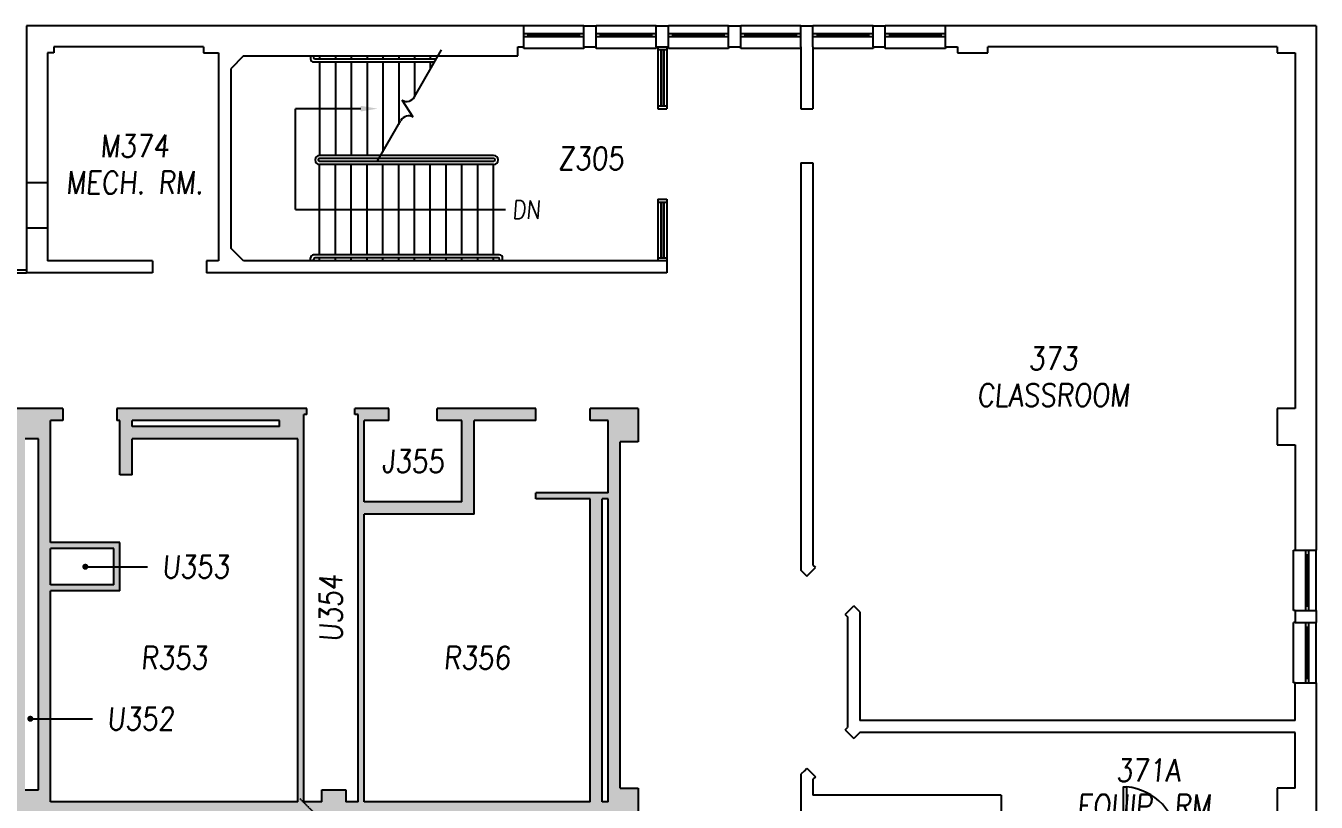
# Model space of a CAD drawing. Extents: x 1017 to 4085, y 665 to 3373.
# Drawn here: x 3200 to 4057, y 2577 to 3093 of the extents above; entities that cross this region are included whole.
import ezdxf
from ezdxf.enums import TextEntityAlignment as Align

# ---------------------------------------------------------------- set-up
doc = ezdxf.new("R2010")
doc.units = 0
doc.header["$MEASUREMENT"] = 0
doc.linetypes.add('CENTER2', pattern=[1.125, 0.75, -0.125, 0.125, -0.125])
doc.linetypes.add('DASHED2', pattern=[0.375, 0.25, -0.125])
for name, color, linetype in [('A-BELOW', 111, 'CONTINUOUS'), ('A-DOOR', 7, 'CONTINUOUS'), ('A-FS-ID', 6, 'CONTINUOUS'), ('A-FS-NM', 6, 'CONTINUOUS'), ('A-GLAZ', 191, 'CONTINUOUS'), ('A-STRS', 4, 'CONTINUOUS'), ('A-WL-EX', 171, 'CONTINUOUS'), ('class_FILL', 253, 'CONTINUOUS'), ('class_OH_TECH', 43, 'DASHED2')]:
    doc.layers.add(name, color=color, linetype=linetype)
doc.styles.get("Standard").update_dxf_attribs({"font": 'ROMANS', "width": 0.85, "oblique": 5, "height": 15})

# ---------------------------------------------------------------- blocks, each defined once
blk = doc.blocks.new('IT-Screen_08_short')
at = {"layer": 'class_OH_TECH', "linetype": 'DASHED2', "ltscale": 0.5}
for points in [[(186.68, -186.68), (0, 0), (186.68, 186.68)], [(0, 48), (66, 0), (0, -48)]]:
    blk.add_lwpolyline(points, dxfattribs=at)
for points in [[(-5.12, 56), (2.88, 56), (2.88, -56), (-5.12, -56)], [(-4.38, 52), (2.12, 52), (2.12, -52), (-4.38, -52)]]:
    blk.add_lwpolyline(points, close=True, dxfattribs=at)
at = {"layer": 'class_OH_TECH', "linetype": 'DASHED2', "ltscale": 0.4}
blk.add_lwpolyline([(0, 48), (1, 48), (1, -48), (0, -48)], close=True, dxfattribs=at)
at = {"layer": 'class_OH_TECH', "linetype": 'CENTER2', "ltscale": 0.5}
blk.add_lwpolyline([(0, 0), (66, 0)], dxfattribs=at)
at = {"layer": 'class_OH_TECH', "linetype": 'DASHED2', "ltscale": 0.5, "const_width": 1.5}
blk.add_lwpolyline([(66, -7.5), (84, -7.5), (84, 7.5), (66, 7.5)], close=True, dxfattribs=at)
blk = doc.blocks.new('IT-Screen_07_center')
at = {"layer": 'class_OH_TECH', "linetype": 'DASHED2', "ltscale": 0.5}
for points in [[(189.17, -186.68), (2.49, 0), (189.17, 186.68)], [(2.49, 42), (146.49, 0), (2.49, -42)]]:
    blk.add_lwpolyline(points, dxfattribs=at)
for points in [[(-2.63, 50), (5.37, 50), (5.37, -50), (-2.63, -50)], [(-1.63, 46), (4.37, 46), (4.37, -46), (-1.63, -46)]]:
    blk.add_lwpolyline(points, close=True, dxfattribs=at)
at = {"layer": 'class_OH_TECH', "linetype": 'DASHED2', "ltscale": 0.4}
blk.add_lwpolyline([(2.49, 42), (3.49, 42), (3.49, -42), (2.49, -42)], close=True, dxfattribs=at)
at = {"layer": 'class_OH_TECH', "linetype": 'CENTER2', "ltscale": 0.5}
blk.add_lwpolyline([(0, 0), (146.49, 0)], dxfattribs=at)
at = {"layer": 'class_OH_TECH', "linetype": 'DASHED2', "ltscale": 0.5, "const_width": 1.5}
blk.add_lwpolyline([(146.49, -7.5), (164.49, -7.5), (164.49, 7.5), (146.49, 7.5)], close=True, dxfattribs=at)

msp = doc.modelspace()

# ---------------------------------------------------------------- hatches: boundary and pattern name
at = {"layer": 'class_FILL'}
h = msp.add_hatch(color=256, dxfattribs=at)
h.dxf.hatch_style = 1
h.paths.add_polyline_path([(3606.81, 2586.53), (3594.81, 2586.53), (3594.81, 2816.53), (3606.81, 2816.53), (3606.81, 2838.53), (3574.81, 2838.53), (3574.81, 2830.53), (3586.81, 2830.53), (3586.81, 2782.53), (3538.81, 2782.53), (3538.81, 2778.53), (3574.81, 2778.53), (3574.81, 2577.53), (3424.81, 2577.53), (3424.81, 2768.53), (3497.81, 2768.53), (3497.81, 2830.53), (3538.81, 2830.53), (3538.81, 2838.53), (3473.31, 2838.53), (3473.31, 2830.53), (3489.81, 2830.53), (3489.81, 2776.53), (3424.81, 2776.53), (3424.81, 2830.53), (3441.31, 2830.53), (3441.31, 2838.53), (3418.81, 2838.53), (3418.81, 2834.53), (3420.81, 2834.53), (3420.81, 2577.53), (3412.81, 2577.53), (3412.81, 2585.53), (3396.81, 2585.53), (3396.81, 2577.53), (3384.81, 2577.53), (3384.81, 2834.53), (3386.81, 2834.53), (3386.81, 2838.53), (3260.81, 2838.53), (3260.81, 2830.53), (3262.81, 2830.53), (3262.81, 2794.53), (3270.81, 2794.53), (3270.81, 2818.53), (3380.81, 2818.53), (3380.81, 2577.53), (3216.81, 2577.53), (3216.81, 2632.64), (3208.81, 2632.64), (3208.81, 2585.53), (3199.81, 2585.53), (3199.81, 2818.53), (3208.81, 2818.53), (3208.81, 2632.64), (3216.81, 2632.64), (3216.81, 2717.53), (3262.81, 2717.53), (3262.81, 2733.53), (3258.81, 2733.53), (3258.81, 2721.53), (3216.81, 2721.53), (3216.81, 2745.53), (3258.81, 2745.53), (3258.81, 2733.53), (3262.81, 2733.53), (3262.81, 2749.53), (3216.81, 2749.53), (3216.81, 2830.53), (3224.81, 2830.53), (3224.81, 2838.53), (3183.81, 2838.53), (3183.81, 2826.53), (3166.81, 2826.53), (3166.81, 2818.53), (3191.81, 2818.53), (3191.81, 2727.28), (3092.81, 2727.28), (3092.81, 2818.53), (3118.81, 2818.53), (3118.81, 2826.53), (3101.81, 2826.53), (3101.81, 2838.53), (3068.81, 2838.53), (3068.81, 2830.53), (3084.81, 2830.53), (3084.81, 2719.28), (3191.81, 2719.28), (3191.81, 2585.53), (3187.81, 2585.53), (3187.81, 2577.53), (3016.81, 2577.53), (3016.81, 2830.53), (3032.81, 2830.53), (3032.81, 2838.53), (2969.81, 2838.53), (2969.81, 2830.53), (2981.81, 2830.53), (2981.81, 2818.53), (2997.81, 2818.53), (2997.81, 2830.53), (3008.81, 2830.53), (3008.81, 2577.53), (2997.81, 2577.53), (2997.81, 2585.53), (2981.81, 2585.53), (2981.81, 2577.53), (2965.81, 2577.53), (2965.81, 2563.53), (3200.81, 2563.53), (3200.81, 2544.53), (3214.81, 2544.53), (3214.81, 2566.53), (3570.19, 2566.53), (3570.19, 2489.53), (3580.33, 2489.53), (3580.33, 2486.03), (3590.46, 2486.03), (3590.46, 2490.16), (3594.81, 2490.16), (3594.81, 2564.53), (3606.81, 2564.53)])
h.paths.add_polyline_path([(3574.81, 2569.53), (3586.81, 2569.53), (3586.81, 2509.53), (3578.81, 2509.53), (3578.81, 2517.53), (3574.81, 2517.53)], flags=16)
h.paths.add_polyline_path([(3582.81, 2577.53), (3582.81, 2778.53), (3586.81, 2778.53), (3586.81, 2577.53)], flags=16)
h.paths.add_polyline_path([(3368.81, 2826.53), (3270.81, 2826.53), (3270.81, 2830.53), (3368.81, 2830.53)], flags=16)

# ---------------------------------------------------------------- linework, layer by layer
at = {"layer": 'A-BELOW'}
for p, q in [((3570.81, 3092.53), (3530.81, 3092.53)), ((3618.81, 3092.53), (3578.81, 3092.53)), ((3666.81, 3092.53), (3626.81, 3092.53)), ((3714.81, 3092.53), (3674.81, 3092.53)), ((3762.81, 3092.53), (3722.81, 3092.53)), ((3810.81, 3092.53), (3770.81, 3092.53)), ((3530.81, 3077.53), (3530.81, 3078.53)), ((3570.81, 3077.53), (3530.81, 3077.53)), ((3570.81, 3078.53), (3570.81, 3077.53)), ((3578.81, 3077.53), (3578.81, 3078.53)), ((3618.81, 3077.53), (3578.81, 3077.53)), ((3618.81, 3078.53), (3618.81, 3077.53)), ((3619.81, 3076.53), (3619.81, 3039.53)), ((3625.81, 3076.53), (3625.81, 3039.53)), ((3626.81, 3077.53), (3626.81, 3078.53)), ((3666.81, 3077.53), (3626.81, 3077.53)), ((3666.81, 3078.53), (3666.81, 3077.53)), ((3674.81, 3077.53), (3674.81, 3078.53)), ((3714.81, 3077.53), (3674.81, 3077.53)), ((3762.81, 3077.53), (3722.81, 3077.53)), ((3762.81, 3078.53), (3762.81, 3077.53)), ((3770.81, 3077.53), (3770.81, 3078.53)), ((3810.81, 3077.53), (3770.81, 3077.53)), ((3810.81, 3078.53), (3810.81, 3077.53)), ((3200.81, 2988.53), (3200.81, 2958.53)), ((3214.81, 2988.53), (3214.81, 2958.53)), ((3619.81, 2975.53), (3619.81, 2938.53)), ((3625.81, 2975.53), (3625.81, 2938.53)), ((2643.81, 2930.53), (3200.81, 2930.53)), ((2641.81, 2928.53), (3200.81, 2928.53)), ((4041.81, 2704.53), (4041.81, 2744.53)), ((4041.81, 2744.53), (4042.81, 2744.53)), ((4056.81, 2704.53), (4056.81, 2744.53)), ((4042.81, 2704.53), (4041.81, 2704.53)), ((4041.81, 2656.53), (4041.81, 2696.53)), ((4042.81, 2696.53), (4041.81, 2696.53)), ((4056.81, 2656.53), (4056.81, 2696.53)), ((4042.81, 2656.53), (4041.81, 2656.53))]:
    msp.add_line(p, q, dxfattribs=at)
at = {"layer": 'A-DOOR'}
msp.add_lwpolyline([(3928.81, 2551.53), (3928.81, 2587.53), (3930.91, 2587.53), (3930.91, 2551.53)], close=True, dxfattribs=at)
msp.add_arc((3927.13, 2549.69), 38.03, 2.77738, 84.28502, dxfattribs=at)
at = {"layer": 'A-FS-ID'}
for p, q in [((3239.81, 2733.53), (3281.06, 2733.53)), ((3203.31, 2632.64), (3244.56, 2632.64))]:
    msp.add_line(p, q, dxfattribs=at)
at = {"layer": 'A-FS-ID', "const_width": 2}
for points in [[(3238.81, 2733.53, 1), (3240.81, 2733.53, 1)], [(3202.31, 2632.64, 1), (3204.31, 2632.64, 1)]]:
    msp.add_lwpolyline(points, format="xyb", close=True, dxfattribs=at)
at = {"layer": 'A-GLAZ'}
for p, q in [((3530.81, 3087.53), (3570.81, 3087.53)), ((3530.81, 3085.53), (3570.81, 3085.53)), ((3533.81, 3085.53), (3533.81, 3087.53)), ((3533.81, 3087.28), (3567.81, 3087.28)), ((3533.81, 3086.78), (3567.81, 3086.78)), ((3533.81, 3086.53), (3567.81, 3086.53)), ((3567.81, 3085.53), (3567.81, 3087.53)), ((3578.81, 3087.53), (3618.81, 3087.53)), ((3578.81, 3085.53), (3618.81, 3085.53)), ((3581.81, 3085.53), (3581.81, 3087.53)), ((3581.81, 3087.28), (3615.81, 3087.28)), ((3581.81, 3086.78), (3615.81, 3086.78)), ((3581.81, 3086.53), (3615.81, 3086.53)), ((3615.81, 3085.53), (3615.81, 3087.53)), ((3626.81, 3087.53), (3666.81, 3087.53)), ((3626.81, 3085.53), (3666.81, 3085.53)), ((3629.81, 3085.53), (3629.81, 3087.53)), ((3629.81, 3087.28), (3663.81, 3087.28)), ((3629.81, 3086.78), (3663.81, 3086.78)), ((3629.81, 3086.53), (3663.81, 3086.53)), ((3663.81, 3085.53), (3663.81, 3087.53)), ((3674.81, 3087.53), (3714.81, 3087.53)), ((3674.81, 3085.53), (3714.81, 3085.53)), ((3677.81, 3085.53), (3677.81, 3087.53)), ((3677.81, 3087.28), (3711.81, 3087.28)), ((3677.81, 3086.78), (3711.81, 3086.78)), ((3677.81, 3086.53), (3711.81, 3086.53)), ((3711.81, 3085.53), (3711.81, 3087.53)), ((3722.81, 3087.53), (3762.81, 3087.53)), ((3722.81, 3085.53), (3762.81, 3085.53)), ((3725.81, 3085.53), (3725.81, 3087.53)), ((3725.81, 3087.28), (3759.81, 3087.28)), ((3725.81, 3086.78), (3759.81, 3086.78)), ((3725.81, 3086.53), (3759.81, 3086.53)), ((3759.81, 3085.53), (3759.81, 3087.53)), ((3770.81, 3087.53), (3810.81, 3087.53)), ((3770.81, 3085.53), (3810.81, 3085.53)), ((3773.81, 3085.53), (3773.81, 3087.53)), ((3773.81, 3087.28), (3807.81, 3087.28)), ((3773.81, 3086.78), (3807.81, 3086.78)), ((3773.81, 3086.53), (3807.81, 3086.53)), ((3807.81, 3085.53), (3807.81, 3087.53)), ((3619.81, 3078.53), (3619.81, 3076.53)), ((3625.81, 3076.53), (3619.81, 3076.53)), ((3621.81, 3076.53), (3621.81, 3039.53)), ((3622.06, 3076.53), (3622.06, 3039.53)), ((3623.56, 3076.53), (3623.56, 3039.53)), ((3623.81, 3076.53), (3623.81, 3039.53)), ((3625.81, 3078.53), (3625.81, 3076.53)), ((3619.81, 3039.53), (3619.81, 3037.53)), ((3619.81, 3039.53), (3625.81, 3039.53)), ((3619.81, 3037.53), (3625.81, 3037.53)), ((3625.81, 3039.53), (3625.81, 3037.53)), ((3619.81, 2977.53), (3619.81, 2975.53)), ((3619.81, 2977.53), (3625.81, 2977.53)), ((3619.81, 2975.53), (3625.81, 2975.53)), ((3621.81, 2975.53), (3621.81, 2938.53)), ((3622.06, 2975.53), (3622.06, 2938.53)), ((3623.56, 2975.53), (3623.56, 2938.53)), ((3623.81, 2975.53), (3623.81, 2938.53)), ((3625.81, 2977.53), (3625.81, 2975.53)), ((3619.81, 2938.53), (3619.81, 2936.53)), ((3619.81, 2938.53), (3625.81, 2938.53)), ((3625.81, 2938.53), (3625.81, 2936.53)), ((4049.81, 2744.53), (4049.81, 2704.53)), ((4049.81, 2741.53), (4051.81, 2741.53)), ((4050.81, 2741.53), (4050.81, 2707.53)), ((4051.06, 2741.53), (4051.06, 2707.53)), ((4051.56, 2741.53), (4051.56, 2707.53)), ((4051.81, 2744.53), (4051.81, 2704.53)), ((4049.81, 2707.53), (4051.81, 2707.53)), ((4049.81, 2696.53), (4049.81, 2656.53)), ((4049.81, 2693.53), (4051.81, 2693.53)), ((4050.81, 2693.53), (4050.81, 2659.53)), ((4051.06, 2693.53), (4051.06, 2659.53)), ((4051.56, 2693.53), (4051.56, 2659.53)), ((4051.81, 2696.53), (4051.81, 2656.53)), ((4049.81, 2659.53), (4051.81, 2659.53))]:
    msp.add_line(p, q, dxfattribs=at)
at = {"layer": 'A-STRS'}
for p, q in [((3458.31, 3045.33), (3476.31, 3076.51)), ((3389.31, 3072.53), (3389.31, 3070.53)), ((3391.31, 3072.53), (3391.31, 3071.53)), ((3391.31, 3068.53), (3471.71, 3068.53)), ((3392.31, 3070.53), (3472.87, 3070.53)), ((3395.31, 3072.53), (3395.31, 3070.53)), ((3395.31, 3068.53), (3395.31, 3006.53)), ((3405.81, 3072.53), (3405.81, 3070.53)), ((3405.81, 3068.53), (3405.81, 3006.53)), ((3416.31, 3072.53), (3416.31, 3070.53)), ((3416.31, 3068.53), (3416.31, 3006.53)), ((3426.81, 3072.53), (3426.81, 3070.53)), ((3426.81, 3068.53), (3426.81, 3006.53)), ((3437.31, 3072.53), (3437.31, 3070.53)), ((3437.31, 3068.53), (3437.31, 3008.96)), ((3447.81, 3072.53), (3447.81, 3070.53)), ((3447.81, 3068.53), (3447.81, 3027.14)), ((3458.31, 3072.53), (3458.31, 3070.53)), ((3458.31, 3068.53), (3458.31, 3045.33)), ((3468.81, 3072.53), (3468.81, 3070.53)), ((3468.81, 3068.53), (3468.81, 3063.52)), ((3457.51, 3031.94), (3450.12, 3043.13)), ((3379.31, 2970.53), (3379.31, 3037.53)), ((3422.63, 3037.53), (3379.31, 3037.53)), ((3433.56, 3002.46), (3449.31, 3029.74)), ((3510.81, 3006.53), (3395.31, 3006.53)), ((3510.81, 3004.53), (3395.31, 3004.53)), ((3510.81, 3002.53), (3395.31, 3002.53)), ((3510.81, 3000.53), (3395.31, 3000.53)), ((3395.31, 2940.53), (3395.31, 3000.53)), ((3405.81, 2940.53), (3405.81, 3000.53)), ((3416.31, 2940.53), (3416.31, 3000.53)), ((3426.81, 2940.53), (3426.81, 3000.53)), ((3437.31, 2940.53), (3437.31, 3000.53)), ((3447.81, 2940.53), (3447.81, 3000.53)), ((3458.31, 2940.53), (3458.31, 3000.53)), ((3468.81, 2940.53), (3468.81, 3000.53)), ((3479.31, 2940.53), (3479.31, 3000.53)), ((3489.81, 2940.53), (3489.81, 3000.53)), ((3500.31, 2940.53), (3500.31, 3000.53)), ((3510.81, 2940.53), (3510.81, 3000.53)), ((3379.31, 2970.53), (3518.81, 2970.53)), ((3389.31, 2936.53), (3389.31, 2938.53)), ((3514.81, 2940.53), (3391.31, 2940.53)), ((3513.81, 2938.53), (3392.31, 2938.53)), ((3395.31, 2936.53), (3395.31, 2938.53)), ((3405.81, 2936.53), (3405.81, 2938.53)), ((3416.31, 2936.53), (3416.31, 2938.53)), ((3426.81, 2936.53), (3426.81, 2938.53)), ((3437.31, 2936.53), (3437.31, 2938.53)), ((3447.81, 2936.53), (3447.81, 2938.53)), ((3458.31, 2936.53), (3458.31, 2938.53)), ((3468.81, 2936.53), (3468.81, 2938.53)), ((3479.31, 2936.53), (3479.31, 2938.53)), ((3489.81, 2936.53), (3489.81, 2938.53)), ((3500.31, 2936.53), (3500.31, 2938.53)), ((3510.81, 2936.53), (3510.81, 2938.53)), ((3516.81, 2936.53), (3516.81, 2938.53)), ((3391.31, 2936.53), (3391.31, 2937.53)), ((3514.81, 2936.53), (3514.81, 2937.53))]:
    msp.add_line(p, q, dxfattribs=at)
for centre, radius, start, end in [((3391.31, 3070.53), 2, 180, 270), ((3392.31, 3071.53), 1, 180, 270), ((3453.12, 3048.33), 6, 240, 330), ((3454.51, 3026.74), 6, 60, 150), ((3395.31, 3003.53), 3, 90, 270), ((3510.81, 3003.53), 3, 270, 90), ((3395.31, 3003.53), 1, 90, 270), ((3510.81, 3003.53), 1, 270, 90), ((3391.31, 2938.53), 2, 90, 180), ((3392.31, 2937.53), 1, 90, 180), ((3513.81, 2937.53), 1, 0, 90), ((3514.81, 2938.53), 2, 0, 90)]:
    msp.add_arc(centre, radius, start, end, dxfattribs=at)
msp.add_solid([(3422.63, 3039.41), (3422.63, 3035.66), (3433.88, 3037.53)], dxfattribs=at)
at = {"layer": 'A-WL-EX'}
for p, q in [((3200.81, 3092.53), (3200.81, 3005.53)), ((3530.81, 3092.53), (3200.81, 3092.53)), ((3530.81, 3078.53), (3530.81, 3092.53)), ((3570.81, 3092.53), (3578.81, 3092.53)), ((3570.81, 3078.53), (3570.81, 3092.53)), ((3578.81, 3078.53), (3578.81, 3092.53)), ((3618.81, 3092.53), (3626.81, 3092.53)), ((3618.81, 3078.53), (3618.81, 3092.53)), ((3626.81, 3078.53), (3626.81, 3092.53)), ((3666.81, 3092.53), (3674.81, 3092.53)), ((3666.81, 3078.53), (3666.81, 3092.53)), ((3674.81, 3078.53), (3674.81, 3092.53)), ((3714.81, 3092.53), (3722.81, 3092.53)), ((3714.81, 3078.53), (3714.81, 3092.53)), ((3722.81, 3078.53), (3722.81, 3092.53)), ((3762.81, 3092.53), (3770.81, 3092.53)), ((3762.81, 3078.53), (3762.81, 3092.53)), ((3770.81, 3078.53), (3770.81, 3092.53)), ((3810.81, 3078.53), (3810.81, 3092.53)), ((4056.81, 3092.53), (3810.81, 3092.53)), ((4056.81, 3092.53), (4056.81, 2744.53)), ((3200.81, 3078.53), (3200.81, 2988.53)), ((3218.81, 3078.53), (3218.81, 3074.53)), ((3318.31, 3078.53), (3218.81, 3078.53)), ((3318.31, 3078.53), (3318.31, 3074.53)), ((3526.81, 3072.53), (3526.81, 3078.53)), ((3526.81, 3078.53), (3530.81, 3078.53)), ((3570.81, 3078.53), (3578.81, 3078.53)), ((3618.81, 3078.53), (3626.81, 3078.53)), ((3666.81, 3078.53), (3674.81, 3078.53)), ((3714.81, 3078.65), (3714.81, 3037.53)), ((3722.81, 3078.53), (3722.81, 3037.53)), ((3762.81, 3078.53), (3770.81, 3078.53)), ((3810.81, 3078.53), (3818.81, 3078.53)), ((3818.81, 3078.53), (3818.81, 3074.53)), ((3838.81, 3074.53), (3838.81, 3078.53)), ((4030.81, 3078.53), (3838.81, 3078.53)), ((4030.81, 3078.53), (4030.81, 3074.53)), ((3218.81, 3074.53), (3214.81, 3074.53)), ((3214.81, 3074.53), (3214.81, 2988.53)), ((3318.31, 3074.53), (3328.31, 3074.53)), ((3328.31, 3074.53), (3328.31, 2936.53)), ((3344.8, 3072.53), (3336.31, 3064.05)), ((3344.8, 3072.53), (3526.81, 3072.53)), ((3818.81, 3074.53), (3838.81, 3074.53)), ((4030.81, 3074.53), (4042.81, 3074.53)), ((4042.81, 3074.53), (4042.81, 2838.53)), ((3336.31, 3064.05), (3336.31, 2945.02)), ((3714.81, 3037.53), (3722.81, 3037.53)), ((3714.81, 3001.53), (3722.81, 3001.53)), ((3714.81, 3001.53), (3714.81, 2731.22)), ((3722.81, 3001.53), (3722.81, 2734.53)), ((3200.81, 2988.53), (3214.81, 2988.53)), ((3200.81, 2958.53), (3200.81, 2928.53)), ((3200.81, 2958.53), (3214.81, 2958.53)), ((3214.81, 2958.53), (3214.81, 2936.53)), ((3344.8, 2936.53), (3336.31, 2945.02)), ((3284.31, 2936.53), (3214.81, 2936.53)), ((3284.31, 2936.53), (3284.31, 2928.53)), ((3328.31, 2936.53), (3320.31, 2936.53)), ((3320.31, 2936.53), (3320.31, 2928.53)), ((3625.81, 2936.53), (3344.8, 2936.53)), ((3625.81, 2936.53), (3625.81, 2928.53)), ((3284.31, 2928.53), (3200.81, 2928.53)), ((3625.81, 2928.53), (3320.31, 2928.53)), ((3224.81, 2838.53), (3183.81, 2838.53)), ((3224.81, 2838.53), (3224.81, 2830.53)), ((3260.81, 2838.53), (3260.81, 2830.53)), ((3386.81, 2838.53), (3260.81, 2838.53)), ((3386.81, 2834.53), (3386.81, 2838.53)), ((3441.31, 2838.53), (3418.81, 2838.53)), ((3418.81, 2834.53), (3418.81, 2838.53)), ((3441.31, 2830.53), (3441.31, 2838.53)), ((3473.31, 2830.53), (3473.31, 2838.53)), ((3538.81, 2838.53), (3473.31, 2838.53)), ((3538.81, 2830.53), (3538.81, 2838.53)), ((3574.81, 2830.53), (3574.81, 2838.53)), ((3606.81, 2838.53), (3574.81, 2838.53)), ((3606.81, 2838.53), (3606.81, 2816.53)), ((4042.81, 2838.53), (4030.81, 2838.53)), ((4030.81, 2838.53), (4030.81, 2814.53)), ((3224.81, 2830.53), (3216.81, 2830.53)), ((3216.81, 2749.53), (3216.81, 2830.53)), ((3262.81, 2830.53), (3260.81, 2830.53)), ((3262.81, 2794.53), (3262.81, 2830.53)), ((3270.81, 2826.53), (3270.81, 2830.53)), ((3368.81, 2830.53), (3270.81, 2830.53)), ((3368.81, 2826.53), (3270.81, 2826.53)), ((3368.81, 2826.53), (3368.81, 2830.53)), ((3386.81, 2834.53), (3384.81, 2834.53)), ((3384.81, 2577.53), (3384.81, 2834.53)), ((3420.81, 2834.53), (3418.81, 2834.53)), ((3420.81, 2577.53), (3420.81, 2834.53)), ((3424.81, 2776.53), (3424.81, 2830.53)), ((3441.31, 2830.53), (3424.81, 2830.53)), ((3489.81, 2830.53), (3473.31, 2830.53)), ((3489.81, 2776.53), (3489.81, 2830.53)), ((3497.81, 2768.53), (3497.81, 2830.53)), ((3538.81, 2830.53), (3497.81, 2830.53)), ((3586.81, 2830.53), (3574.81, 2830.53)), ((3586.81, 2782.53), (3586.81, 2830.53)), ((3208.81, 2818.53), (3199.81, 2818.53)), ((3208.81, 2585.53), (3208.81, 2818.53)), ((3270.81, 2794.53), (3270.81, 2818.53)), ((3380.81, 2818.53), (3270.81, 2818.53)), ((3380.81, 2577.53), (3380.81, 2818.53)), ((3606.81, 2816.53), (3594.81, 2816.53)), ((3594.81, 2586.53), (3594.81, 2816.53)), ((4030.81, 2814.53), (4042.81, 2814.53)), ((4042.81, 2814.53), (4042.81, 2744.53)), ((3270.81, 2794.53), (3262.81, 2794.53)), ((3489.81, 2776.53), (3424.81, 2776.53)), ((3538.81, 2778.53), (3538.81, 2782.53)), ((3586.81, 2782.53), (3538.81, 2782.53)), ((3574.81, 2778.53), (3538.81, 2778.53)), ((3574.81, 2577.53), (3574.81, 2778.53)), ((3586.81, 2778.53), (3582.81, 2778.53)), ((3582.81, 2577.53), (3582.81, 2778.53)), ((3586.81, 2577.53), (3586.81, 2778.53)), ((3497.81, 2768.53), (3424.81, 2768.53)), ((3424.81, 2577.53), (3424.81, 2768.53)), ((3262.81, 2749.53), (3216.81, 2749.53)), ((3262.81, 2717.53), (3262.81, 2749.53)), ((3258.81, 2745.53), (3216.81, 2745.53)), ((3216.81, 2721.53), (3216.81, 2745.53)), ((3258.81, 2721.53), (3258.81, 2745.53)), ((4042.81, 2744.53), (4056.81, 2744.53)), ((3718.76, 2727.28), (3724.41, 2732.93)), ((3722.81, 2734.53), (3724.41, 2732.93)), ((3717.16, 2728.88), (3714.81, 2731.22)), ((3714.81, 2731.22), (3718.76, 2727.28)), ((3258.81, 2721.53), (3216.81, 2721.53)), ((3262.81, 2717.53), (3216.81, 2717.53)), ((3216.81, 2577.53), (3216.81, 2717.53)), ((3744.21, 2701.82), (3749.87, 2707.48)), ((3753.81, 2703.53), (3749.87, 2707.48)), ((3744.21, 2701.82), (3745.81, 2700.22)), ((3745.81, 2700.22), (3745.81, 2626.85)), ((3753.81, 2703.53), (3753.81, 2631.53)), ((4042.81, 2704.53), (4056.81, 2704.53)), ((4042.81, 2704.53), (4042.81, 2696.53)), ((4056.81, 2704.53), (4056.81, 2696.53)), ((4042.81, 2696.53), (4056.81, 2696.53)), ((4042.81, 2631.53), (4042.81, 2656.53)), ((4042.81, 2656.53), (4056.81, 2656.53)), ((4056.81, 2656.53), (4056.81, 2492.53)), ((4042.81, 2631.53), (3753.81, 2631.53)), ((3744.21, 2625.25), (3745.81, 2626.85)), ((3744.21, 2625.25), (3749.87, 2619.59)), ((3753.81, 2623.53), (3749.87, 2619.59)), ((4042.81, 2623.53), (3753.81, 2623.53)), ((4042.81, 2586.53), (4042.81, 2623.53)), ((3717.16, 2598.19), (3714.81, 2595.85)), ((3714.81, 2595.85), (3714.81, 2218.53)), ((3717.16, 2598.19), (3718.76, 2599.79)), ((3718.76, 2599.79), (3724.41, 2594.13)), ((3724.41, 2594.13), (3722.81, 2592.53)), ((3722.81, 2592.53), (3722.81, 2581.89)), ((3199.81, 2585.53), (3208.81, 2585.53)), ((3396.81, 2585.53), (3412.81, 2585.53)), ((3396.81, 2577.53), (3396.81, 2585.53)), ((3412.81, 2585.53), (3412.81, 2577.53)), ((3594.81, 2586.53), (3606.81, 2586.53)), ((3606.81, 2586.53), (3606.81, 2564.53)), ((3847.69, 2581.89), (3722.81, 2581.89)), ((3847.69, 2581.89), (3847.69, 2546.66)), ((4042.81, 2586.53), (4030.81, 2586.53)), ((4030.81, 2586.53), (4030.81, 2562.53)), ((3380.81, 2577.53), (3216.81, 2577.53)), ((3396.81, 2577.53), (3384.81, 2577.53)), ((3420.81, 2577.53), (3412.81, 2577.53)), ((3574.81, 2577.53), (3424.81, 2577.53)), ((3586.81, 2577.53), (3582.81, 2577.53))]:
    msp.add_line(p, q, dxfattribs=at)

# ---------------------------------------------------------------- block references
at = {"layer": 'class_OH_TECH'}
for name, p, rotation in [('IT-Screen_07_center', (3536.31, 2523.66), 217.9999999999997), ('IT-Screen_08_short', (3568.83, 2393.1), 180)]:
    msp.add_blockref(name, p, dxfattribs=dict(at, rotation=rotation))

# ---------------------------------------------------------------- texts
at = {"layer": 'A-FS-ID', "oblique": 5, "width": 0.85}
for s, p in [('M374', (3272.54, 3012.78)), ('Z305', (3575.48, 3004.53)), ('373', (3882.23, 2871.77)), ('J355', (3457.31, 2803.53)), ('U353', (3313.06, 2733.53)), ('R353', (3298.81, 2673.15)), ('R356', (3499.81, 2673.15)), ('U352', (3276.56, 2632.64)), ('371A', (3945.25, 2598.4))]:
    msp.add_text(s, height=15, dxfattribs=at).set_placement(p, align=Align.MIDDLE)
msp.add_text('U354', height=15, rotation=90, dxfattribs=at).set_placement((3402.81, 2706.03), align=Align.MIDDLE)
at = {"layer": 'A-FS-NM', "oblique": 5, "width": 0.85}
for s, p in [('MECH. RM.', (3272.54, 2988.49)), ('CLASSROOM', (3882.23, 2847.48)), ('EQUIP. RM.', (3945.25, 2574.11))]:
    msp.add_text(s, height=15, dxfattribs=at).set_placement(p, align=Align.MIDDLE)
at = {"layer": 'A-STRS', "oblique": 5, "width": 0.85}
msp.add_text('DN', height=12, dxfattribs=at).set_placement((3532.45, 2970.53), align=Align.MIDDLE)

doc.saveas('drawing.dxf')
